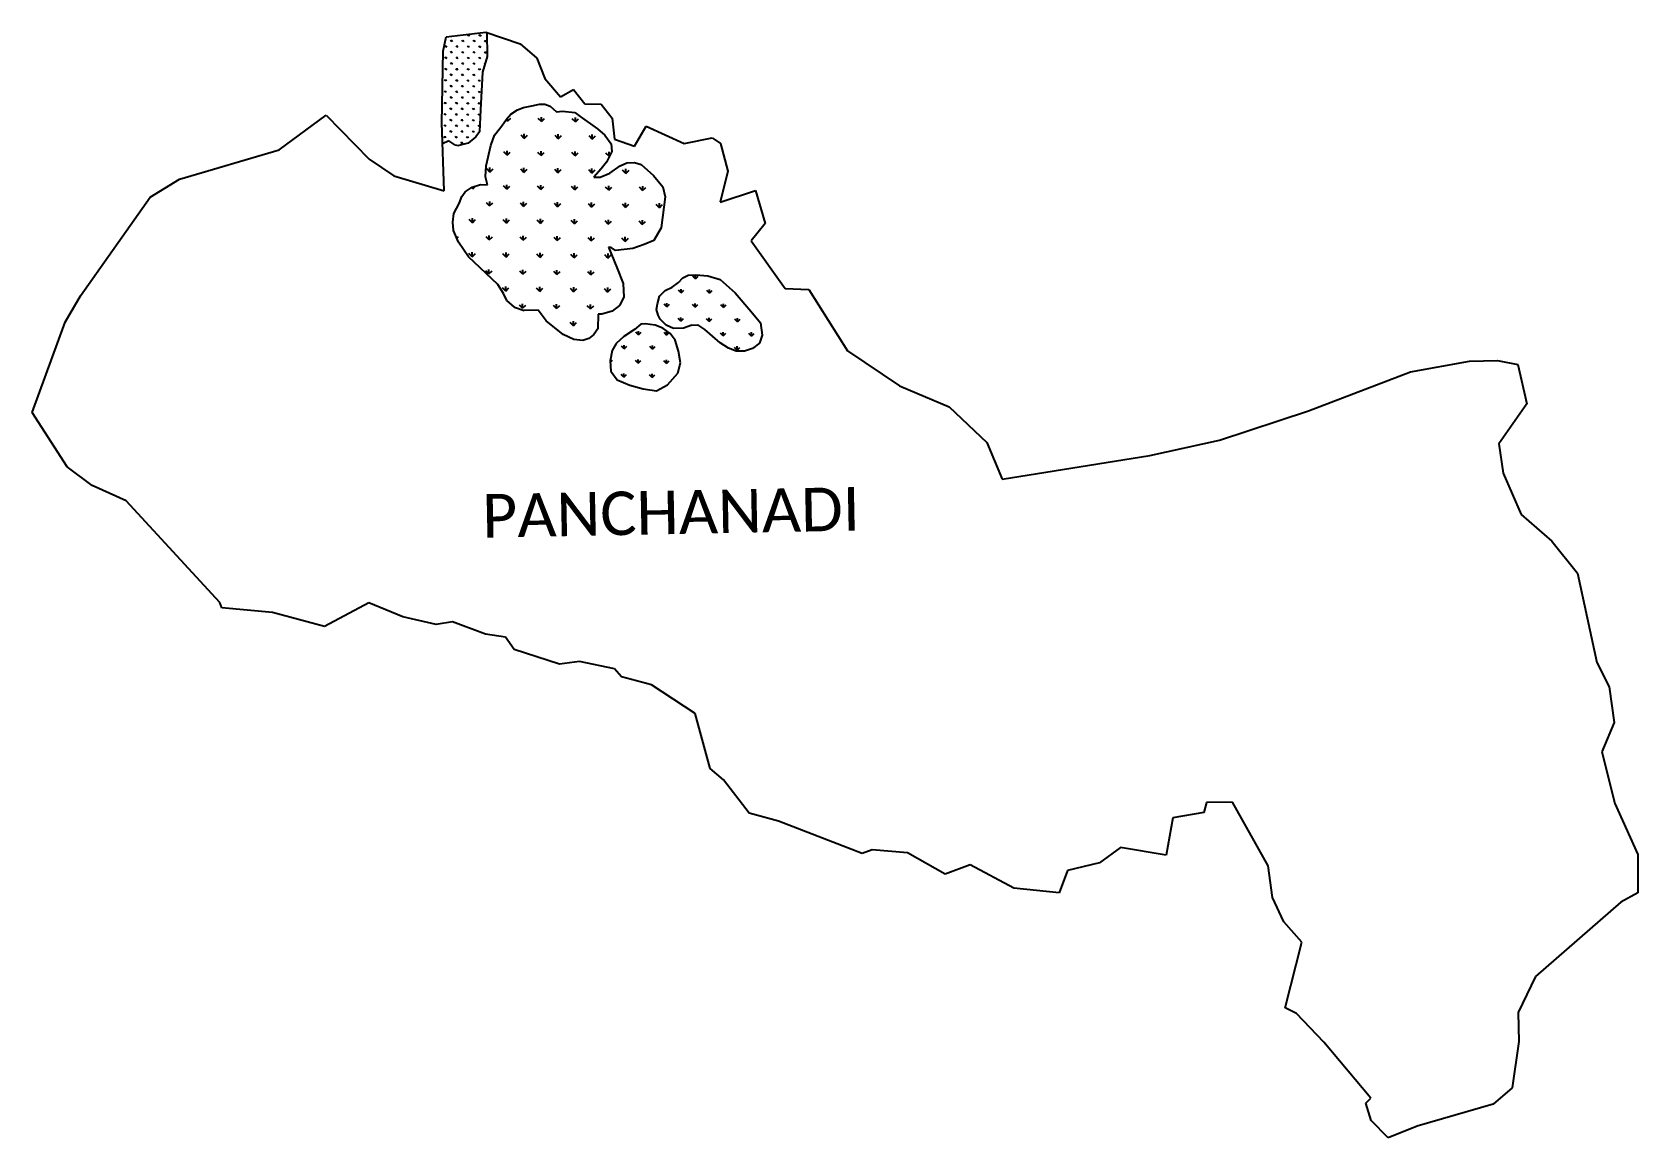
# Model space of a CAD drawing. Header units: metres. Extents: x 301363 to 305374, y 1949282 to 1952044.
import ezdxf

# ---------------------------------------------------------------- set-up
doc = ezdxf.new("R2010")
doc.units = ezdxf.units.M
doc.header["$MEASUREMENT"] = 0
doc.layers.add('MANGROOVES', color=112, linetype='Continuous')
doc.layers.add('VILLAGE NAME', color=250, linetype='Continuous')
doc.styles.get("Standard").update_dxf_attribs({"font": 'simplex.shx'})

msp = doc.modelspace()

# ---------------------------------------------------------------- linework, layer by layer
at = {"color": 3}
for p, q in [((302389.8, 1951996.4), (302396.8, 1952032.3)), ((302396.8, 1952032.3), (302495.8, 1952043.7)), ((302495.8, 1952043.7), (302581.6, 1952014.6)), ((302386.1, 1951817.2), (302389.8, 1951996.4)), ((302581.6, 1952014.6), (302623.9, 1951978.8)), ((302623.9, 1951978.8), (302643.3, 1951927.7)), ((302643.3, 1951927.7), (302682.8, 1951881.8)), ((302682.8, 1951881.8), (302714.7, 1951900.5)), ((302714.7, 1951900.5), (302743.3, 1951864.4)), ((302743.3, 1951864.4), (302784.6, 1951863.6)), ((302784.6, 1951863.6), (302811.9, 1951828.4)), ((301980.1, 1951749.5), (302097.5, 1951835.9)), ((302097.5, 1951835.9), (302205, 1951726.7)), ((302811.9, 1951828.4), (302817.6, 1951776.5)), ((302392.4, 1951647.5), (302386.1, 1951817.2)), ((302867.5, 1951759.1), (302897, 1951808.7)), ((302897, 1951808.7), (302991.6, 1951765.8)), ((302991.6, 1951765.8), (303061.4, 1951779.4)), ((303061.4, 1951779.4), (303082.6, 1951765.2)), ((301731.1, 1951676.8), (301980.1, 1951749.5)), ((302817.6, 1951776.5), (302867.5, 1951759.1)), ((303082.6, 1951765.2), (303100.5, 1951696.4)), ((302205, 1951726.7), (302266.7, 1951685)), ((301658, 1951631.5), (301731.1, 1951676.8)), ((302266.7, 1951685), (302392.4, 1951647.5)), ((303100.5, 1951696.4), (303081.3, 1951618.7)), ((301483.4, 1951385), (301658, 1951631.5)), ((303081.3, 1951618.7), (303169.6, 1951648.3)), ((303169.6, 1951648.3), (303193.8, 1951565.6)), ((303193.8, 1951565.6), (303158.5, 1951522)), ((303158.5, 1951522), (303244.2, 1951402.9)), ((301445.1, 1951319.1), (301483.4, 1951385)), ((303244.2, 1951402.9), (303303.1, 1951400.8)), ((303303.1, 1951400.8), (303399.5, 1951247.2)), ((301362.8, 1951093.2), (301445.1, 1951319.1)), ((303399.5, 1951247.2), (303529.1, 1951159.9)), ((304806.1, 1951195.1), (304952.9, 1951221.5)), ((304952.9, 1951221.5), (305023.3, 1951223.7)), ((305023.3, 1951223.7), (305073.9, 1951213.3)), ((304551, 1951097.8), (304806.1, 1951195.1)), ((305073.9, 1951213.3), (305096.5, 1951115)), ((303529.1, 1951159.9), (303653.9, 1951107.4)), ((303653.9, 1951107.4), (303747.4, 1951018.9)), ((304329.2, 1951024.7), (304551, 1951097.8)), ((305096.5, 1951115), (305026.3, 1951014.9)), ((301450.6, 1950958.2), (301362.8, 1951093.2)), ((303747.4, 1951018.9), (303785.9, 1950927.2)), ((304154.9, 1950986.1), (304329.2, 1951024.7)), ((303785.9, 1950927.2), (304154.9, 1950986.1)), ((305026.3, 1951014.9), (305037, 1950941.8)), ((301512.4, 1950911.3), (301450.6, 1950958.2)), ((305037, 1950941.8), (305082.1, 1950838.8)), ((301597.8, 1950872.9), (301512.4, 1950911.3)), ((301832, 1950619), (301597.8, 1950872.9)), ((305082.1, 1950838.8), (305159.2, 1950772.2)), ((305159.2, 1950772.2), (305222.8, 1950692.2)), ((305222.8, 1950692.2), (305271.1, 1950468.7)), ((301836.3, 1950605.7), (301832, 1950619)), ((302203.9, 1950617.9), (302092.8, 1950558.8)), ((302289.2, 1950582.8), (302203.9, 1950617.9)), ((301963.4, 1950594.1), (301836.3, 1950605.7)), ((302092.8, 1950558.8), (301963.4, 1950594.1)), ((302372, 1950564.4), (302289.2, 1950582.8)), ((302412.8, 1950571), (302372, 1950564.4)), ((302495.1, 1950539.9), (302412.8, 1950571)), ((302545.2, 1950532.3), (302495.1, 1950539.9)), ((302566.6, 1950501.7), (302545.2, 1950532.3)), ((302680.5, 1950464.6), (302566.6, 1950501.7)), ((302730.5, 1950471.4), (302680.5, 1950464.6)), ((302817.2, 1950453.4), (302730.5, 1950471.4)), ((305271.1, 1950468.7), (305302.3, 1950408.7)), ((302835.2, 1950433.1), (302817.2, 1950453.4)), ((302910.1, 1950413.7), (302835.2, 1950433.1)), ((303019.4, 1950341.5), (302910.1, 1950413.7)), ((305302.3, 1950408.7), (305315, 1950319.5)), ((303056.9, 1950204.5), (303019.4, 1950341.5)), ((305315, 1950319.5), (305283.6, 1950246.1)), ((305283.6, 1950246.1), (305316.3, 1950116.6)), ((303090, 1950176.3), (303056.9, 1950204.5)), ((303153.7, 1950092.5), (303090, 1950176.3)), ((304289.4, 1950094.8), (304211.8, 1950080.8)), ((304296, 1950119.5), (304289.4, 1950094.8)), ((304361.6, 1950120.3), (304296, 1950119.5)), ((304450.7, 1949961), (304361.6, 1950120.3)), ((305316.3, 1950116.6), (305373.5, 1949989.7)), ((303227.2, 1950072.4), (303153.7, 1950092.5)), ((303436.1, 1949991.6), (303227.2, 1950072.4)), ((304211.8, 1950080.8), (304195.8, 1949987.7)), ((303460.9, 1950001), (303436.1, 1949991.6)), ((303549.1, 1949993.8), (303460.9, 1950001)), ((303643.4, 1949940.4), (303549.1, 1949993.8)), ((304081.5, 1950007.2), (304028.7, 1949969)), ((304195.8, 1949987.7), (304081.5, 1950007.2)), ((305373.5, 1949989.7), (305373.9, 1949893.8)), ((303706.1, 1949963.8), (303643.4, 1949940.4)), ((303815.4, 1949905.3), (303706.1, 1949963.8)), ((303949.5, 1949949.6), (303927.9, 1949894.1)), ((304028.7, 1949969), (303949.5, 1949949.6)), ((304460.9, 1949881.8), (304450.7, 1949961)), ((303927.9, 1949894.1), (303815.4, 1949905.3)), ((304489.6, 1949821), (304460.9, 1949881.8)), ((305331.7, 1949870.4), (305118, 1949684.8)), ((305373.9, 1949893.8), (305331.7, 1949870.4)), ((304534.1, 1949770.8), (304489.6, 1949821)), ((304492.6, 1949606.1), (304534.1, 1949770.8)), ((305118, 1949684.8), (305074.9, 1949595.1)), ((304520.8, 1949592.7), (304492.6, 1949606.1)), ((304589.5, 1949520.8), (304520.8, 1949592.7)), ((305074.9, 1949595.1), (305076.6, 1949522)), ((304706.9, 1949381.2), (304589.5, 1949520.8)), ((305076.6, 1949522), (305059.9, 1949406.7)), ((304694.1, 1949368.5), (304706.9, 1949381.2)), ((305059.9, 1949406.7), (305012.7, 1949366)), ((304708, 1949325.4), (304694.1, 1949368.5)), ((305012.7, 1949366), (304822.6, 1949310.7)), ((304750.1, 1949281.7), (304708, 1949325.4)), ((304822.6, 1949310.7), (304750.1, 1949281.7))]:
    msp.add_line(p, q, dxfattribs=at)
at = {"layer": 'MANGROOVES', "linetype": 'Continuous'}
for p, q in [((302410.7, 1952020.5), (302408.1, 1952023.2)), ((302410.7, 1952020.5), (302410.8, 1952024.3)), ((302410.7, 1952020.5), (302413.4, 1952023.1)), ((302439, 1952020.2), (302436.4, 1952022.9)), ((302439, 1952020.2), (302439.1, 1952024)), ((302439, 1952020.2), (302441.7, 1952022.8)), ((302453.3, 1952034.2), (302450.7, 1952036.9)), ((302453.3, 1952034.2), (302453.3, 1952038)), ((302453.3, 1952034.2), (302456, 1952036.8)), ((302467.3, 1952019.9), (302464.7, 1952022.6)), ((302467.3, 1952019.9), (302467.3, 1952023.7)), ((302467.3, 1952019.9), (302470, 1952022.6)), ((302481.6, 1952033.9), (302479, 1952036.6)), ((302481.6, 1952033.9), (302481.6, 1952037.7)), ((302481.6, 1952033.9), (302484.3, 1952036.6)), ((302495.6, 1952019.6), (302493, 1952022.3)), ((302495.6, 1952019.6), (302495.6, 1952023.4)), ((302495.6, 1952019.6), (302498.3, 1952022.3)), ((302396.2, 1951978.2), (302393.5, 1951980.9)), ((302396.5, 1952006.5), (302393.8, 1952009.2)), ((302396.2, 1951978.2), (302396.2, 1951982)), ((302396.2, 1951978.2), (302398.8, 1951980.9)), ((302396.5, 1952006.5), (302396.5, 1952010.3)), ((302396.5, 1952006.5), (302399.1, 1952009.1)), ((302410.4, 1951992.2), (302407.8, 1951994.9)), ((302410.4, 1951992.2), (302410.5, 1951996)), ((302410.4, 1951992.2), (302413.1, 1951994.8)), ((302424.4, 1951977.9), (302421.8, 1951980.6)), ((302424.7, 1952006.2), (302422.1, 1952008.9)), ((302424.4, 1951977.9), (302424.5, 1951981.7)), ((302424.4, 1951977.9), (302427.1, 1951980.6)), ((302424.7, 1952006.2), (302424.8, 1952010)), ((302424.7, 1952006.2), (302427.4, 1952008.8)), ((302438.7, 1951991.9), (302436.1, 1951994.6)), ((302438.7, 1951991.9), (302438.8, 1951995.7)), ((302438.7, 1951991.9), (302441.4, 1951994.6)), ((302452.7, 1951977.7), (302450.1, 1951980.3)), ((302453, 1952005.9), (302450.4, 1952008.6)), ((302452.7, 1951977.7), (302452.8, 1951981.4)), ((302452.7, 1951977.7), (302455.4, 1951980.3)), ((302453, 1952005.9), (302453.1, 1952009.7)), ((302453, 1952005.9), (302455.7, 1952008.6)), ((302467, 1951991.6), (302464.4, 1951994.3)), ((302467, 1951991.6), (302467.1, 1951995.4)), ((302467, 1951991.6), (302469.7, 1951994.3)), ((302481, 1951977.4), (302478.4, 1951980)), ((302481.3, 1952005.6), (302478.7, 1952008.3)), ((302481, 1951977.4), (302481.1, 1951981.1)), ((302481, 1951977.4), (302483.7, 1951980)), ((302481.3, 1952005.6), (302481.3, 1952009.4)), ((302481.3, 1952005.6), (302484, 1952008.3)), ((302495.3, 1951991.4), (302492.7, 1951994)), ((302495.3, 1951991.4), (302495.3, 1951995.1)), ((302495.3, 1951991.4), (302498, 1951994)), ((302395.9, 1951949.9), (302393.3, 1951952.6)), ((302395.9, 1951949.9), (302395.9, 1951953.7)), ((302395.9, 1951949.9), (302398.6, 1951952.6)), ((302410.2, 1951963.9), (302407.5, 1951966.6)), ((302410.2, 1951963.9), (302410.2, 1951967.7)), ((302410.2, 1951963.9), (302412.8, 1951966.6)), ((302424.2, 1951949.7), (302421.5, 1951952.3)), ((302424.2, 1951949.7), (302424.2, 1951953.4)), ((302424.2, 1951949.7), (302426.8, 1951952.3)), ((302438.4, 1951963.7), (302435.8, 1951966.3)), ((302438.4, 1951963.7), (302438.5, 1951967.4)), ((302438.4, 1951963.7), (302441.1, 1951966.3)), ((302452.4, 1951949.4), (302449.8, 1951952)), ((302452.4, 1951949.4), (302452.5, 1951953.1)), ((302452.4, 1951949.4), (302455.1, 1951952)), ((302466.7, 1951963.4), (302464.1, 1951966)), ((302466.7, 1951963.4), (302466.8, 1951967.1)), ((302466.7, 1951963.4), (302469.4, 1951966)), ((302480.7, 1951949.1), (302478.1, 1951951.8)), ((302480.7, 1951949.1), (302480.8, 1951952.8)), ((302480.7, 1951949.1), (302483.4, 1951951.7)), ((302494.1, 1951964), (302492.4, 1951965.8)), ((302395.6, 1951921.7), (302393, 1951924.3)), ((302395.6, 1951921.7), (302395.6, 1951925.4)), ((302395.6, 1951921.7), (302398.3, 1951924.3)), ((302409.6, 1951907.4), (302407, 1951910.1)), ((302409.9, 1951935.7), (302407.2, 1951938.3)), ((302409.6, 1951907.4), (302409.6, 1951911.1)), ((302409.6, 1951907.4), (302412.3, 1951910)), ((302409.9, 1951935.7), (302409.9, 1951939.4)), ((302409.9, 1951935.7), (302412.6, 1951938.3)), ((302423.9, 1951921.4), (302421.2, 1951924.1)), ((302423.9, 1951921.4), (302423.9, 1951925.1)), ((302423.9, 1951921.4), (302426.6, 1951924)), ((302437.9, 1951907.1), (302435.2, 1951909.8)), ((302438.2, 1951935.4), (302435.5, 1951938)), ((302437.9, 1951907.1), (302437.9, 1951910.8)), ((302437.9, 1951907.1), (302440.5, 1951909.7)), ((302438.2, 1951935.4), (302438.2, 1951939.1)), ((302438.2, 1951935.4), (302440.8, 1951938)), ((302452.2, 1951921.1), (302449.5, 1951923.8)), ((302452.2, 1951921.1), (302452.2, 1951924.8)), ((302452.2, 1951921.1), (302454.8, 1951923.7)), ((302466.2, 1951906.8), (302463.5, 1951909.5)), ((302466.4, 1951935.1), (302463.8, 1951937.8)), ((302466.2, 1951906.8), (302466.2, 1951910.6)), ((302466.2, 1951906.8), (302468.8, 1951909.4)), ((302466.4, 1951935.1), (302466.5, 1951938.8)), ((302466.4, 1951935.1), (302469.1, 1951937.7)), ((302480.4, 1951920.8), (302477.8, 1951923.5)), ((302480.4, 1951920.8), (302480.5, 1951924.5)), ((302480.4, 1951920.8), (302483.1, 1951923.4)), ((302395, 1951865.1), (302392.4, 1951867.8)), ((302395.3, 1951893.4), (302392.7, 1951896.1)), ((302395, 1951865.1), (302395.1, 1951868.8)), ((302395, 1951865.1), (302397.7, 1951867.7)), ((302395.3, 1951893.4), (302395.3, 1951897.1)), ((302395.3, 1951893.4), (302398, 1951896)), ((302409.3, 1951879.1), (302406.7, 1951881.8)), ((302409.3, 1951879.1), (302409.3, 1951882.8)), ((302409.3, 1951879.1), (302412, 1951881.7)), ((302423.3, 1951864.8), (302420.7, 1951867.5)), ((302423.6, 1951893.1), (302421, 1951895.8)), ((302423.3, 1951864.8), (302423.3, 1951868.6)), ((302423.3, 1951864.8), (302426, 1951867.4)), ((302423.6, 1951893.1), (302423.6, 1951896.8)), ((302423.6, 1951893.1), (302426.3, 1951895.7)), ((302437.6, 1951878.8), (302435, 1951881.5)), ((302437.6, 1951878.8), (302437.6, 1951882.6)), ((302437.6, 1951878.8), (302440.3, 1951881.4)), ((302451.6, 1951864.5), (302449, 1951867.2)), ((302451.9, 1951892.8), (302449.2, 1951895.5)), ((302451.6, 1951864.5), (302451.6, 1951868.3)), ((302451.6, 1951864.5), (302454.3, 1951867.1)), ((302451.9, 1951892.8), (302451.9, 1951896.6)), ((302451.9, 1951892.8), (302454.5, 1951895.4)), ((302465.9, 1951878.5), (302463.2, 1951881.2)), ((302465.9, 1951878.5), (302465.9, 1951882.3)), ((302465.9, 1951878.5), (302468.5, 1951881.1)), ((302479.9, 1951864.2), (302477.2, 1951866.9)), ((302480.1, 1951892.5), (302477.5, 1951895.2)), ((302479.9, 1951864.2), (302479.9, 1951868)), ((302479.9, 1951864.2), (302482.5, 1951866.9)), ((302480.1, 1951892.5), (302480.2, 1951896.3)), ((302480.1, 1951892.5), (302482.8, 1951895.1)), ((302394.7, 1951836.8), (302392.1, 1951839.5)), ((302394.7, 1951836.8), (302394.8, 1951840.6)), ((302394.7, 1951836.8), (302397.4, 1951839.4)), ((302408.7, 1951822.5), (302406.1, 1951825.2)), ((302409, 1951850.8), (302406.4, 1951853.5)), ((302408.7, 1951822.5), (302408.8, 1951826.3)), ((302408.7, 1951822.5), (302411.4, 1951825.2)), ((302409, 1951850.8), (302409, 1951854.6)), ((302409, 1951850.8), (302411.7, 1951853.4)), ((302423, 1951836.5), (302420.4, 1951839.2)), ((302423, 1951836.5), (302423, 1951840.3)), ((302423, 1951836.5), (302425.7, 1951839.1)), ((302437, 1951822.2), (302434.4, 1951824.9)), ((302437.3, 1951850.5), (302434.7, 1951853.2)), ((302437, 1951822.2), (302437, 1951826)), ((302437, 1951822.2), (302439.7, 1951824.9)), ((302437.3, 1951850.5), (302437.3, 1951854.3)), ((302437.3, 1951850.5), (302440, 1951853.1)), ((302451.3, 1951836.2), (302448.7, 1951838.9)), ((302451.3, 1951836.2), (302451.3, 1951840)), ((302451.3, 1951836.2), (302454, 1951838.9)), ((302465.3, 1951822), (302462.7, 1951824.6)), ((302465.6, 1951850.2), (302463, 1951852.9)), ((302465.3, 1951822), (302465.3, 1951825.7)), ((302465.3, 1951822), (302468, 1951824.6)), ((302465.6, 1951850.2), (302465.6, 1951854)), ((302465.6, 1951850.2), (302468.3, 1951852.9)), ((302479.6, 1951835.9), (302477, 1951838.6)), ((302479.6, 1951836), (302479.6, 1951839.7)), ((302479.6, 1951835.9), (302482.3, 1951838.6)), ((302550.1, 1951821.1), (302546.8, 1951824.5)), ((302550.1, 1951821.1), (302550.2, 1951829)), ((302550.1, 1951821.1), (302558.2, 1951829)), ((302635, 1951820.2), (302627.1, 1951828.3)), ((302635, 1951820.2), (302635.1, 1951831.5)), ((302635, 1951820.2), (302643, 1951828.1)), ((302719.8, 1951819.4), (302712, 1951827.4)), ((302719.8, 1951819.4), (302719.9, 1951830.6)), ((302719.8, 1951819.4), (302727.9, 1951827.2)), ((302394.2, 1951780.2), (302391.5, 1951782.9)), ((302394.4, 1951808.5), (302391.8, 1951811.2)), ((302394.2, 1951780.2), (302394.2, 1951784)), ((302394.2, 1951780.2), (302396.8, 1951782.9)), ((302394.4, 1951808.5), (302394.5, 1951812.3)), ((302394.4, 1951808.5), (302397.1, 1951811.2)), ((302408.4, 1951794.2), (302405.8, 1951796.9)), ((302408.4, 1951794.2), (302408.5, 1951798)), ((302408.4, 1951794.2), (302411.1, 1951796.9)), ((302422.4, 1951780), (302419.8, 1951782.6)), ((302422.7, 1951808.2), (302420.1, 1951810.9)), ((302422.4, 1951780), (302422.5, 1951783.7)), ((302422.4, 1951780), (302425.1, 1951782.6)), ((302422.7, 1951808.2), (302422.8, 1951812)), ((302422.7, 1951808.2), (302425.4, 1951810.9)), ((302436.7, 1951794), (302434.1, 1951796.6)), ((302436.7, 1951794), (302436.8, 1951797.7)), ((302436.7, 1951794), (302439.4, 1951796.6)), ((302450.7, 1951779.7), (302448.1, 1951782.3)), ((302451, 1951808), (302448.4, 1951810.6)), ((302450.7, 1951779.7), (302450.8, 1951783.4)), ((302450.7, 1951779.7), (302453.4, 1951782.3)), ((302451, 1951808), (302451, 1951811.7)), ((302451, 1951808), (302453.7, 1951810.6)), ((302465, 1951793.7), (302462.4, 1951796.3)), ((302465, 1951793.7), (302465, 1951797.4)), ((302465, 1951793.7), (302467.7, 1951796.3)), ((302479.3, 1951807.7), (302476.7, 1951810.3)), ((302479.3, 1951807.7), (302479.3, 1951811.4)), ((302479.3, 1951807.7), (302480.7, 1951809.1)), ((302592.1, 1951778.2), (302584.3, 1951786.3)), ((302592.1, 1951778.2), (302592.2, 1951789.5)), ((302592.1, 1951778.2), (302600.2, 1951786.1)), ((302677, 1951777.4), (302669.1, 1951785.4)), ((302677, 1951777.4), (302677.1, 1951788.6)), ((302677, 1951777.4), (302685, 1951785.2)), ((302761.8, 1951776.5), (302754, 1951784.5)), ((302761.8, 1951776.5), (302761.9, 1951787.8)), ((302761.8, 1951776.5), (302769.9, 1951784.4)), ((302408.2, 1951769.5), (302408.2, 1951769.7)), ((302410.3, 1951768), (302410.8, 1951768.6)), ((302436.4, 1951765.7), (302433.8, 1951768.4)), ((302436.4, 1951765.7), (302436.5, 1951769.4)), ((302436.4, 1951765.7), (302439.1, 1951768.3)), ((302549.3, 1951736.2), (302541.4, 1951744.3)), ((302549.3, 1951736.2), (302549.4, 1951747.5)), ((302549.3, 1951736.2), (302557.3, 1951744.1)), ((302634.1, 1951735.4), (302626.2, 1951743.4)), ((302634.1, 1951735.4), (302634.2, 1951746.6)), ((302634.1, 1951735.4), (302642.2, 1951743.3)), ((302719, 1951734.5), (302711.1, 1951742.6)), ((302719, 1951734.5), (302719.1, 1951745.8)), ((302719, 1951734.5), (302727, 1951742.4)), ((302803.8, 1951733.7), (302795.9, 1951741.7)), ((302803.8, 1951733.7), (302803.9, 1951744.9)), ((302506.4, 1951694.2), (302498.5, 1951702.3)), ((302506.4, 1951694.2), (302506.5, 1951705.5)), ((302506.4, 1951694.2), (302514.5, 1951702.1)), ((302591.3, 1951693.4), (302583.4, 1951701.4)), ((302591.3, 1951693.4), (302591.4, 1951704.6)), ((302591.3, 1951693.4), (302599.3, 1951701.3)), ((302676.1, 1951692.5), (302668.2, 1951700.6)), ((302676.1, 1951692.5), (302676.2, 1951703.8)), ((302676.1, 1951692.5), (302684.2, 1951700.4)), ((302761, 1951691.7), (302753.1, 1951699.7)), ((302761, 1951691.7), (302761.1, 1951702.9)), ((302761, 1951691.7), (302769, 1951699.5)), ((302803.8, 1951733.7), (302806.1, 1951735.9)), ((302845.8, 1951690.8), (302845.9, 1951702)), ((302463.6, 1951652.3), (302470.6, 1951659.1)), ((302548.4, 1951651.4), (302540.5, 1951659.4)), ((302548.4, 1951651.4), (302548.5, 1951662.6)), ((302548.4, 1951651.4), (302556.4, 1951659.3)), ((302633.3, 1951650.5), (302633.4, 1951661.8)), ((302718.1, 1951649.7), (302718.2, 1951660.9)), ((302803, 1951648.8), (302803.1, 1951660.1)), ((302845.8, 1951690.8), (302837.9, 1951698.8)), ((302845.8, 1951690.8), (302853.8, 1951698.7)), ((302887.8, 1951647.9), (302887.9, 1951659.2)), ((302463.6, 1951652.3), (302460.5, 1951655.4)), ((302463.6, 1951652.3), (302463.6, 1951657)), ((302505.6, 1951609.4), (302505.7, 1951620.6)), ((302590.4, 1951608.5), (302590.5, 1951619.8)), ((302633.3, 1951650.5), (302625.4, 1951658.6)), ((302633.3, 1951650.5), (302641.3, 1951658.4)), ((302675.3, 1951607.7), (302675.4, 1951618.9)), ((302718.1, 1951649.7), (302710.2, 1951657.7)), ((302718.1, 1951649.7), (302726.1, 1951657.5)), ((302803, 1951648.8), (302795.1, 1951656.8)), ((302803, 1951648.8), (302811, 1951656.7)), ((302887.8, 1951647.9), (302879.9, 1951656)), ((302887.8, 1951647.9), (302895.8, 1951655.8)), ((302505.6, 1951609.4), (302497.7, 1951617.4)), ((302505.6, 1951609.4), (302513.6, 1951617.3)), ((302590.4, 1951608.5), (302582.5, 1951616.6)), ((302590.4, 1951608.5), (302598.4, 1951616.4)), ((302675.3, 1951607.7), (302667.4, 1951615.7)), ((302675.3, 1951607.7), (302683.3, 1951615.5)), ((302760.1, 1951606.8), (302752.2, 1951614.8)), ((302760.1, 1951606.8), (302760.2, 1951618.1)), ((302760.1, 1951606.8), (302768.1, 1951614.7)), ((302845, 1951605.9), (302837.1, 1951614)), ((302845, 1951605.9), (302845.1, 1951617.2)), ((302845, 1951605.9), (302853, 1951613.8)), ((302929.8, 1951605.1), (302921.9, 1951613.1)), ((302929.8, 1951605.1), (302929.9, 1951616.3)), ((302929.8, 1951605.1), (302937.8, 1951613)), ((302462.7, 1951567.4), (302454.8, 1951575.4)), ((302462.7, 1951567.4), (302462.8, 1951578.7)), ((302462.7, 1951567.4), (302470.7, 1951575.3)), ((302547.5, 1951566.5), (302539.7, 1951574.6)), ((302547.5, 1951566.5), (302547.7, 1951577.8)), ((302547.5, 1951566.5), (302555.6, 1951574.4)), ((302632.4, 1951565.7), (302624.5, 1951573.7)), ((302632.4, 1951565.7), (302632.5, 1951576.9)), ((302632.4, 1951565.7), (302640.4, 1951573.6)), ((302717.2, 1951564.8), (302709.4, 1951572.9)), ((302717.2, 1951564.8), (302717.4, 1951576.1)), ((302717.2, 1951564.8), (302725.3, 1951572.7)), ((302802.1, 1951564), (302794.2, 1951572)), ((302802.1, 1951564), (302802.2, 1951575.2)), ((302802.1, 1951564), (302810.1, 1951571.8)), ((302886.9, 1951563.1), (302879.1, 1951571.1)), ((302886.9, 1951563.1), (302887.1, 1951574.3)), ((302886.9, 1951563.1), (302895, 1951571)), ((302423.6, 1951529.1), (302427.9, 1951533.3)), ((302504.7, 1951524.6), (302496.8, 1951532.6)), ((302504.7, 1951524.6), (302504.8, 1951535.8)), ((302504.7, 1951524.6), (302512.7, 1951532.4)), ((302589.5, 1951523.7), (302581.7, 1951531.7)), ((302589.5, 1951523.7), (302589.7, 1951534.9)), ((302589.5, 1951523.7), (302597.6, 1951531.6)), ((302674.4, 1951522.8), (302666.5, 1951530.9)), ((302674.4, 1951522.8), (302674.5, 1951534.1)), ((302674.4, 1951522.8), (302682.4, 1951530.7)), ((302759.2, 1951522), (302751.4, 1951530)), ((302759.2, 1951522), (302759.4, 1951533.2)), ((302759.2, 1951522), (302767.3, 1951529.8)), ((302844.1, 1951521.1), (302836.2, 1951529.1)), ((302844.1, 1951521.1), (302844.2, 1951532.4)), ((302844.1, 1951521.1), (302852.1, 1951529)), ((302461.8, 1951482.6), (302454, 1951490.6)), ((302461.8, 1951482.6), (302462, 1951493.8)), ((302461.8, 1951482.6), (302469.9, 1951490.4)), ((302546.7, 1951481.7), (302538.8, 1951489.7)), ((302546.7, 1951481.7), (302546.8, 1951492.9)), ((302546.7, 1951481.7), (302554.7, 1951489.6)), ((302631.5, 1951480.8), (302623.7, 1951488.9)), ((302631.5, 1951480.8), (302631.6, 1951492.1)), ((302631.5, 1951480.8), (302639.6, 1951488.7)), ((302716.4, 1951480), (302708.5, 1951488)), ((302716.4, 1951480), (302716.5, 1951491.2)), ((302716.4, 1951480), (302724.4, 1951487.8)), ((302801.2, 1951479.1), (302793.4, 1951487.1)), ((302801.2, 1951479.1), (302801.3, 1951490.4)), ((302801.2, 1951479.1), (302809.3, 1951487)), ((302503.8, 1951439.7), (302496, 1951447.7)), ((302503.8, 1951439.7), (302503.9, 1951451)), ((302503.8, 1951439.7), (302511.9, 1951447.6)), ((302588.7, 1951438.8), (302580.8, 1951446.9)), ((302588.7, 1951438.8), (302588.8, 1951450.1)), ((302588.7, 1951438.8), (302596.7, 1951446.7)), ((302673.5, 1951438), (302665.7, 1951446)), ((302673.5, 1951438), (302673.6, 1951449.2)), ((302673.5, 1951438), (302681.6, 1951445.9)), ((302758.4, 1951437.1), (302750.5, 1951445.1)), ((302758.4, 1951437.1), (302758.5, 1951448.4)), ((302758.4, 1951437.1), (302766.4, 1951445)), ((303019.9, 1951427.4), (303013.4, 1951434.1)), ((303019.9, 1951427.4), (303020, 1951436.8)), ((303019.9, 1951427.4), (303026.6, 1951433.9)), ((302545.8, 1951396.8), (302537.9, 1951404.9)), ((302545.8, 1951396.8), (302545.9, 1951408.1)), ((302545.8, 1951396.8), (302553.9, 1951404.7)), ((302630.7, 1951396), (302622.8, 1951404)), ((302630.7, 1951396), (302630.8, 1951407.2)), ((302630.7, 1951396), (302638.7, 1951403.9)), ((302715.5, 1951395.1), (302707.6, 1951403.2)), ((302715.5, 1951395.1), (302715.6, 1951406.4)), ((302715.5, 1951395.1), (302723.6, 1951403)), ((302800.4, 1951394.3), (302792.5, 1951402.3)), ((302800.4, 1951394.3), (302800.5, 1951405.5)), ((302800.4, 1951394.3), (302808.4, 1951402.1)), ((302984.2, 1951392.4), (302977.6, 1951399.1)), ((302984.2, 1951392.4), (302984.3, 1951401.8)), ((302984.2, 1951392.4), (302990.9, 1951399)), ((303054.9, 1951391.7), (303048.4, 1951398.4)), ((303054.9, 1951391.7), (303055, 1951401)), ((303054.9, 1951391.7), (303061.6, 1951398.2)), ((302587.8, 1951354), (302579.9, 1951362)), ((302587.8, 1951354), (302587.9, 1951365.2)), ((302587.8, 1951354), (302595.9, 1951361.9)), ((302672.7, 1951353.1), (302664.8, 1951361.2)), ((302672.7, 1951353.1), (302672.8, 1951364.4)), ((302672.7, 1951353.1), (302680.7, 1951361)), ((302757.5, 1951352.3), (302749.6, 1951360.3)), ((302757.5, 1951352.3), (302757.6, 1951363.5)), ((302757.5, 1951352.3), (302765.5, 1951360.1)), ((302948.5, 1951357.4), (302941.9, 1951364.1)), ((302948.5, 1951357.4), (302948.6, 1951366.8)), ((302948.5, 1951357.4), (302955.2, 1951364)), ((303019.2, 1951356.7), (303012.6, 1951363.4)), ((303019.2, 1951356.7), (303019.3, 1951366.1)), ((303019.2, 1951356.7), (303025.9, 1951363.2)), ((303089.9, 1951356), (303083.3, 1951362.7)), ((303089.9, 1951356), (303090, 1951365.3)), ((303089.9, 1951356), (303096.6, 1951362.5)), ((302714.7, 1951310.3), (302706.8, 1951318.3)), ((302714.7, 1951310.3), (302714.8, 1951321.5)), ((302714.7, 1951310.3), (302722.7, 1951318.1)), ((302983.5, 1951321.7), (302976.9, 1951328.4)), ((302983.5, 1951321.7), (302983.6, 1951331.1)), ((302983.5, 1951321.7), (302990.2, 1951328.2)), ((303054.2, 1951321), (303047.6, 1951327.7)), ((303054.2, 1951321), (303054.3, 1951330.3)), ((303054.2, 1951321), (303060.9, 1951327.5)), ((303124.9, 1951320.2), (303118.3, 1951326.9)), ((303124.9, 1951320.2), (303125, 1951329.6)), ((303124.9, 1951320.2), (303131.6, 1951326.8)), ((302841.4, 1951252.4), (302834.8, 1951259.1)), ((302841.4, 1951252.4), (302841.5, 1951261.8)), ((302841.4, 1951252.4), (302848.1, 1951259)), ((302877.1, 1951287.4), (302870.5, 1951294.1)), ((302877.1, 1951287.4), (302877.2, 1951296.8)), ((302877.1, 1951287.4), (302883.8, 1951294)), ((302912.1, 1951251.7), (302905.5, 1951258.4)), ((302912.1, 1951251.7), (302912.2, 1951261.1)), ((302912.1, 1951251.7), (302918.8, 1951258.3)), ((302947.8, 1951286.7), (302941.2, 1951293.4)), ((302947.8, 1951286.7), (302947.9, 1951296.1)), ((302947.8, 1951286.7), (302954.3, 1951293.1)), ((303089.2, 1951285.2), (303082.6, 1951291.9)), ((303089.2, 1951285.3), (303089.3, 1951294.6)), ((303089.2, 1951285.2), (303095.9, 1951291.8)), ((303124.2, 1951249.5), (303124.3, 1951258.9)), ((303159.9, 1951284.5), (303153.3, 1951291.2)), ((303159.9, 1951284.5), (303160, 1951293.9)), ((303159.9, 1951284.5), (303166.6, 1951291.1)), ((302806.9, 1951218.6), (302812.3, 1951224)), ((302876.3, 1951216.7), (302869.8, 1951223.4)), ((302876.3, 1951216.7), (302876.4, 1951226.1)), ((302876.3, 1951216.7), (302883, 1951223.3)), ((302947.1, 1951216), (302940.5, 1951222.7)), ((302947.1, 1951216), (302947.2, 1951225.4)), ((302947.1, 1951216), (302953.8, 1951222.5)), ((303124.2, 1951249.5), (303117.6, 1951256.2)), ((303124.2, 1951249.5), (303130.9, 1951256.1)), ((302840.6, 1951181.7), (302834.1, 1951188.4)), ((302840.6, 1951181.7), (302840.7, 1951191.1)), ((302840.6, 1951181.7), (302847.3, 1951188.3)), ((302911.3, 1951181), (302904.8, 1951187.7)), ((302911.3, 1951181), (302911.4, 1951190.4)), ((302911.3, 1951181), (302918, 1951187.5))]:
    msp.add_line(p, q, dxfattribs=at)
at = {"layer": 'MANGROOVES'}
for p, q in [((302498.9, 1952042.6), (302499.7, 1951982.4)), ((302499.7, 1951982.4), (302488, 1951943.9)), ((302488, 1951943.9), (302483, 1951849.3)), ((302589.8, 1951855.5), (302610.9, 1951859.6)), ((302610.9, 1951859.6), (302630, 1951863.5)), ((302630, 1951863.5), (302643.3, 1951864.1)), ((302643.3, 1951864.1), (302656.7, 1951858.4)), ((302483, 1951849.3), (302479.9, 1951794.7)), ((302536, 1951809.4), (302548, 1951826.2)), ((302548, 1951826.2), (302558.3, 1951839.1)), ((302558.3, 1951839.1), (302575.1, 1951849.6)), ((302575.1, 1951849.6), (302589.8, 1951855.5)), ((302656.7, 1951858.4), (302673, 1951844.7)), ((302673, 1951844.7), (302687.7, 1951846)), ((302687.7, 1951846), (302718.3, 1951842.6)), ((302718.3, 1951842.6), (302731.5, 1951832.8)), ((302731.5, 1951832.8), (302775.2, 1951802.2)), ((302471, 1951782.2), (302452.3, 1951766)), ((302479.9, 1951794.7), (302471, 1951782.2)), ((302508.4, 1951760.9), (302517.4, 1951786.3)), ((302517.4, 1951786.3), (302530.3, 1951802.3)), ((302530.3, 1951802.3), (302536, 1951809.4)), ((302775.2, 1951802.2), (302793.4, 1951786.6)), ((302793.4, 1951786.6), (302808.9, 1951764.5)), ((302403.9, 1951772.4), (302387.6, 1951765)), ((302418.5, 1951762.3), (302403.9, 1951772.4)), ((302418.5, 1951762.3), (302428.7, 1951760.5)), ((302452.3, 1951766), (302428.7, 1951760.5)), ((302496.9, 1951709.9), (302508.4, 1951760.9)), ((302810.8, 1951745.2), (302797.5, 1951719.1)), ((302808.9, 1951764.5), (302810.8, 1951745.2)), ((302495.6, 1951681.9), (302496.9, 1951709.9)), ((302784.3, 1951702.1), (302766.3, 1951681.8)), ((302797.5, 1951719.1), (302784.3, 1951702.1)), ((302806.1, 1951691.4), (302831.7, 1951710.1)), ((302831.7, 1951710.1), (302848, 1951716.9)), ((302848, 1951716.9), (302867.7, 1951717.7)), ((302867.7, 1951717.7), (302884.4, 1951713.2)), ((302884.4, 1951713.2), (302915, 1951685.5)), ((302462.3, 1951656.6), (302482.8, 1951662.9)), ((302482.8, 1951662.9), (302500, 1951662.2)), ((302500, 1951662.2), (302495.6, 1951681.9)), ((302766.3, 1951681.8), (302781.9, 1951681.6)), ((302781.9, 1951681.6), (302806.1, 1951691.4)), ((302915, 1951685.5), (302937.9, 1951657.3)), ((302429.3, 1951615.9), (302436, 1951632.9)), ((302436, 1951632.9), (302444.8, 1951644.7)), ((302444.8, 1951644.7), (302462.3, 1951656.6)), ((302943.9, 1951632), (302933.7, 1951554.6)), ((302937.9, 1951657.3), (302943.9, 1951632)), ((302413.6, 1951569), (302416, 1951590.5)), ((302416, 1951590.5), (302429.3, 1951615.9)), ((302415.3, 1951548.2), (302413.6, 1951569)), ((302428.1, 1951518.7), (302415.3, 1951548.2)), ((302933.7, 1951554.6), (302915.8, 1951523.2)), ((302452.6, 1951482.4), (302428.1, 1951518.7)), ((302809.2, 1951505.4), (302802.2, 1951506.2)), ((302802.2, 1951506.2), (302823.6, 1951455.7)), ((302819.7, 1951498.1), (302809.2, 1951505.4)), ((302863, 1951503.4), (302819.7, 1951498.1)), ((302891.5, 1951512.8), (302863, 1951503.4)), ((302915.8, 1951523.2), (302891.5, 1951512.8)), ((302526.1, 1951413), (302452.6, 1951482.4)), ((302823.6, 1951455.7), (302838.9, 1951416)), ((302961.8, 1951406.9), (302977, 1951418.7)), ((302977, 1951418.7), (302988.4, 1951430.1)), ((302988.4, 1951430.1), (303001.4, 1951436.8)), ((303001.4, 1951436.8), (303020.4, 1951437.5)), ((303020.4, 1951437.5), (303050.4, 1951434.9)), ((303050.4, 1951434.9), (303081.6, 1951425.5)), ((303081.6, 1951425.5), (303118.8, 1951392.1)), ((302540, 1951390.8), (302526.1, 1951413)), ((302548.8, 1951373.5), (302540, 1951390.8)), ((302841.2, 1951381.4), (302830.4, 1951360.6)), ((302838.9, 1951416), (302841.2, 1951381.4)), ((302924.7, 1951365), (302929.8, 1951383.8)), ((302929.8, 1951383.8), (302944.4, 1951398.3)), ((302944.4, 1951398.3), (302961.8, 1951406.9)), ((303118.8, 1951392.1), (303158.3, 1951347)), ((302567.4, 1951356.7), (302548.8, 1951373.5)), ((302567.4, 1951356.7), (302591.5, 1951348.5)), ((302627.2, 1951349.5), (302591.5, 1951348.5)), ((302646.5, 1951322.6), (302627.2, 1951349.5)), ((302777.1, 1951338.9), (302775.5, 1951302.9)), ((302785.5, 1951338.8), (302777.1, 1951338.9)), ((302811.7, 1951347), (302785.5, 1951338.8)), ((302830.4, 1951360.6), (302811.7, 1951347)), ((302922.4, 1951350.8), (302924.7, 1951365)), ((302926.6, 1951337.1), (302922.4, 1951350.8)), ((303158.3, 1951347), (303182.4, 1951317.3)), ((302689.4, 1951288.3), (302646.5, 1951322.6)), ((302775.5, 1951302.9), (302765.6, 1951288.7)), ((302867.5, 1951300.8), (302840.9, 1951283.2)), ((302883.3, 1951313.9), (302867.5, 1951300.8)), ((302893.9, 1951314.9), (302883.3, 1951313.9)), ((302918.9, 1951311.4), (302893.9, 1951314.9)), ((302938.4, 1951304.6), (302918.9, 1951311.4)), ((302931.6, 1951327.1), (302926.6, 1951337.1)), ((302946.6, 1951312.1), (302931.6, 1951327.1)), ((302956.9, 1951291.1), (302938.4, 1951304.6)), ((302965.1, 1951303.6), (302946.6, 1951312.1)), ((302990, 1951304.1), (302965.1, 1951303.6)), ((303010.7, 1951311.6), (302990, 1951304.1)), ((303010.7, 1951311.6), (303025.5, 1951312.7)), ((303043.2, 1951301.3), (303025.5, 1951312.7)), ((303081.8, 1951267.7), (303043.2, 1951301.3)), ((303182.4, 1951317.3), (303186, 1951286.7)), ((302716.3, 1951275.5), (302689.4, 1951288.3)), ((302738.2, 1951273.4), (302716.3, 1951275.5)), ((302753, 1951278.8), (302738.2, 1951273.4)), ((302765.6, 1951288.7), (302753, 1951278.8)), ((302821.3, 1951266), (302812, 1951248.6)), ((302840.9, 1951283.2), (302821.3, 1951266)), ((302968.8, 1951274.6), (302956.9, 1951291.1)), ((302977.1, 1951246.7), (302968.8, 1951274.6)), ((303102.1, 1951254.1), (303081.8, 1951267.7)), ((303179.5, 1951266.4), (303162.2, 1951253.2)), ((303186, 1951286.7), (303179.5, 1951266.4)), ((302812, 1951248.6), (302806.6, 1951222.4)), ((302806.6, 1951222.4), (302808.3, 1951196.9)), ((302982.2, 1951217.7), (302977.1, 1951246.7)), ((303121.6, 1951247.1), (303102.1, 1951254.1)), ((303142.2, 1951246.9), (303121.6, 1951247.1)), ((303162.2, 1951253.2), (303142.2, 1951246.9)), ((302808.3, 1951196.9), (302824.1, 1951175.5)), ((302950.2, 1951162.7), (302975.8, 1951191.6)), ((302975.8, 1951191.6), (302982.2, 1951217.7)), ((302824.1, 1951175.5), (302855.8, 1951161.9)), ((302855.8, 1951161.9), (302888.8, 1951152.5)), ((302888.8, 1951152.5), (302922.4, 1951147.7)), ((302922.4, 1951147.7), (302950.2, 1951162.7))]:
    msp.add_line(p, q, dxfattribs=at)

# ---------------------------------------------------------------- texts
at = {"layer": 'VILLAGE NAME', "insert": (302485.9, 1950889.4), "char_height": 108.748, "attachment_point": 1, "rotation": 1.1028}
msp.add_mtext_dynamic_manual_height_columns('{\\fCalibri|b0|i0|c0|p34;PANCHANADI}', width=1571.314, gutter_width=543.7, heights=[0], dxfattribs=at)

doc.saveas('drawing.dxf')
